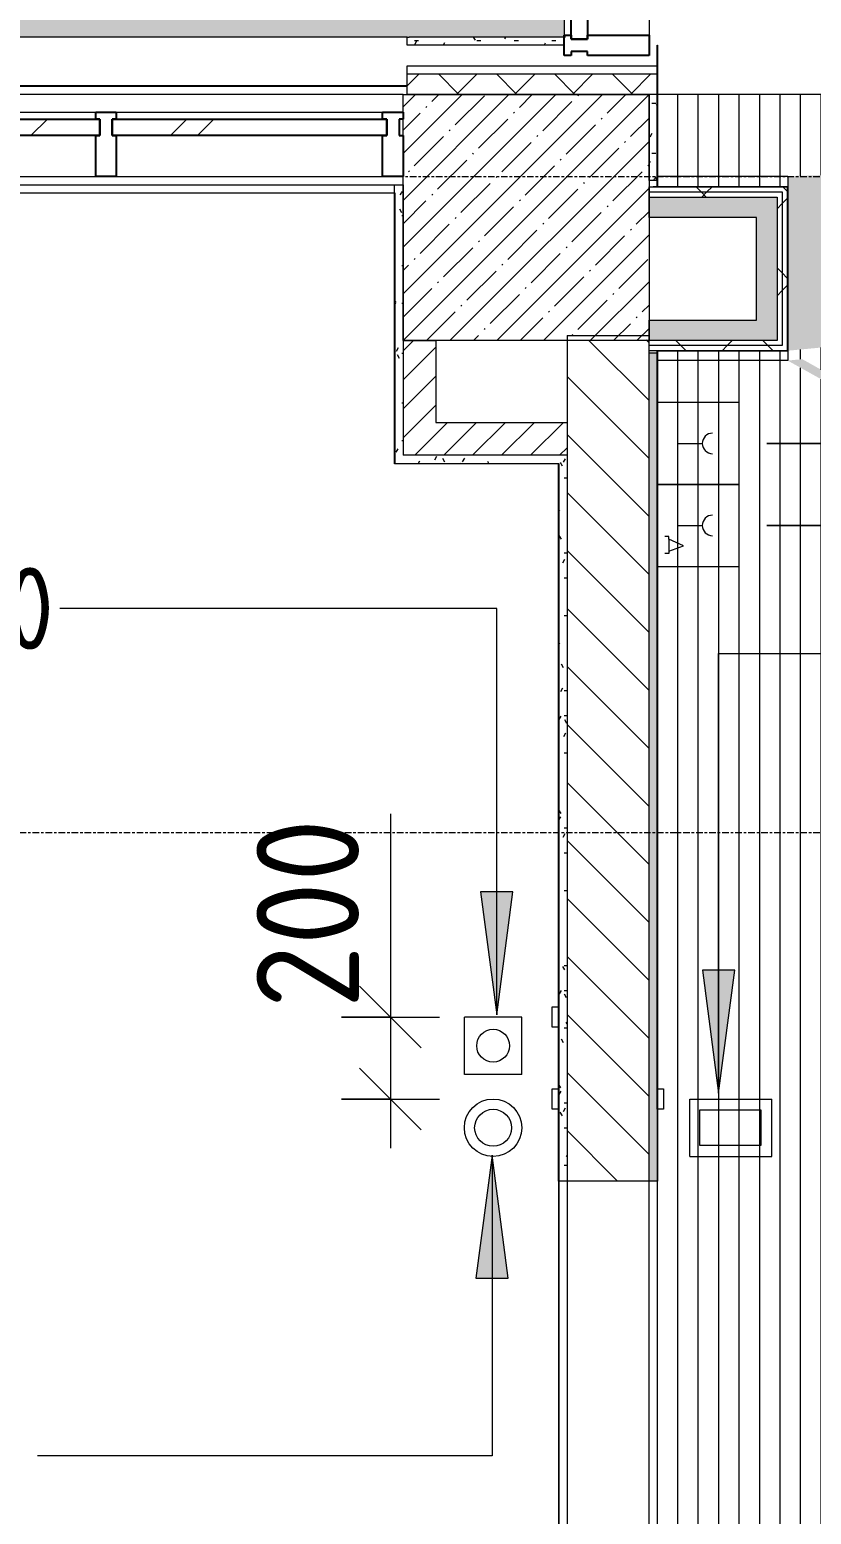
# Model space of a CAD drawing. Header units: millimetres. Extents: x 1311 to 195818, y -8553 to 29000.
# Drawn here: x 14695 to 16602, y 11737 to 15358 of the extents above; entities that cross this region are included whole.
import ezdxf

# ---------------------------------------------------------------- set-up
doc = ezdxf.new("R2010")
doc.units = ezdxf.units.MM
doc.linetypes.add('Осевая', pattern=[31.75, 6.35, -4.7625, 15.875, -4.7625])
for name, color, linetype, lineweight in [('A-ANNO-DIMS', 7, 'Continuous', 9), ('A-ANNO-DIMS-100', 7, 'Continuous', 9), ('A-CLNG-PATT', 7, 'Continuous', 9), ('A-GLAZ-CURT', 7, 'Continuous', 9), ('A-GLAZ-CURT-1', 7, 'Continuous', 25), ('A-GLAZ-CWMG', 7, 'Continuous', 9), ('A-GLAZ-CWMG-1', 7, 'Continuous', 25), ('A-WALL', 7, 'Continuous', 9), ('I-WALL', 7, 'Continuous', 9), ('Q-SPCQ', 7, 'Continuous', 9), ('Оси-2', 7, 'Осевая', 9)]:
    doc.layers.add(name, color=color, linetype=linetype, lineweight=lineweight)
for name, color, linetype, lineweight, true_color in [('A-CLNG-1', 7, 'Continuous', 9, 0xeaeaea), ('A-WALL-1', 7, 'Continuous', 9, 0x3c3c3c), ('A-WALL-FNSH-1', 7, 'Continuous', 9, 0x3c3c3c), ('G-ANNO-TEXT-1', 7, 'Continuous', 9, 0x3c3c3c), ('I-WALL-1', 7, 'Continuous', 9, 0x535353), ('Q-SPCQ-1', 7, 'Continuous', 9, 0x008040), ('Q-SPCQ-2', 1, 'Continuous', 9, 0xff0000), ('S-COLS-1', 9, 'Continuous', 9, 0x808080), ('S-COLS-2', 7, 'Continuous', 9, 0x3c3c3c)]:
    doc.layers.add(name, color=color, linetype=linetype, lineweight=lineweight, true_color=true_color)
doc.layers.add('A-CLNG-PATT-1', color=7, linetype='Continuous', lineweight=9, transparency=1)
doc.styles.add('GOST Common_2', font='GOST_Common.ttf', dxfattribs={"width": 0.9, "height": 200})
doc.styles.add('ISOCPEUR', font='isocpeur.ttf', dxfattribs={"width": 0.9, "height": 250})
doc.dimstyles.new('ISO-2_5_0_9К_БОЛЬШОЙ_1', dxfattribs={"dimscale": 304.8, "dimtxt": 248.995294, "dimasz": 0.492126, "dimexe": 0.393701, "dimexo": 0.984252, "dimgap": 0, "dimtad": 1, "dimdec": 0, "dimrnd": 10, "dimzin": 0, "dimdsep": 46, "dimtxsty": 'ISOCPEUR', "dimblk1": 'OBLIQUE', "dimblk2": 'OBLIQUE', "dimsah": 1, "dimcen": 0.09, "dimdle": 0.393701, "dimazin": 0, "dimtfac": 1, "dimtdec": 4, "dimtix": 1, "dimtmove": 1, "dimatfit": 3, "dimfxl": 1, "dimtvp": 1, "dimtolj": 1, "dimtzin": 0, "dimarcsym": 2})
pattern_1 = [(45, (9445.765, 0), (-35.35534, 35.35534), [])]
pattern_2 = [(0, (9445.765, 0), (121.92, 30.48), [10.058, -81.382, 10.058, -81.382, -487.68]), (0, (9445.765, 0), (121.92, 30.48), [-182.88, 10.058, -172.822, 10.058, -81.382, -213.36]), (0, (9445.765, 0), (121.92, 30.48), [-457.2, 10.058, -50.902, 10.058, -142.342]), (120, (9491.485, 15.24), (-87.356454, 90.34582), [10.058, -81.382, 10.058, -81.382, -487.68]), (120, (9491.485, 15.24), (-87.356454, 90.34582), [-182.88, 10.058, -172.822, 10.058, -81.382, -213.36]), (120, (9491.485, 15.24), (-87.356454, 90.34582), [-457.2, 10.058, -50.902, 10.058, -142.342]), (240, (9506.725, 76.2), (-34.563546, -120.82582), [10.058, -81.382, 10.058, -81.382, -487.68]), (240, (9506.725, 76.2), (-34.563546, -120.82582), [-182.88, 10.058, -172.822, 10.058, -81.382, -213.36]), (240, (9506.725, 76.2), (-34.563546, -120.82582), [-457.2, 10.058, -50.902, 10.058, -142.342])]
pattern_3 = [(45, (9445.76, 0), (-106.066, 106.066), []), (135, (9445.76, 0), (-106.066, -106.066), [])]

# ---------------------------------------------------------------- blocks, each defined once
blk = doc.blocks.new('Прямоугольный импост - Импост структурный с накладкой - 190мм-32473987-Сводный план потолков 1 этажа в осях 1-12')
at = {"layer": 'A-GLAZ-CWMG'}
blk.add_line((6553, 15975), (6553, 15345), dxfattribs=at)
blk = doc.blocks.new('Прямоугольный импост - Импост структурный с накладкой - 190мм-31929454-Сводный план потолков 1 этажа в осях 1-12')
at = {"layer": 'A-GLAZ-CWMG-1'}
for p, q in [((0, 17), (-50, 17)), ((-50, 17), (-50, 0)), ((-50, 0), (-40, 0)), ((-40, 0), (-40, -40)), ((-10, 0), (0, 0)), ((-10, -40), (-10, 0)), ((0, 0), (0, 17)), ((-40, -40), (-50, -40)), ((-50, -40), (-50, -190)), ((0, -40), (-10, -40)), ((0, -190), (0, -40)), ((-50, -190), (0, -190))]:
    blk.add_line(p, q, dxfattribs=at)
blk = doc.blocks.new('Системная панель - Стекло - 40мм-32473990-Сводный план потолков 1 этажа в осях 1-12')
at = {"layer": 'A-GLAZ-CURT'}
h = blk.add_hatch(dxfattribs=at)
h.set_pattern_fill('FP_34', color=256, style=0, pattern_type=2)
h.set_pattern_definition([(135, (15560, -6670), (-282.843, -282.843), [200, -600]), (135, (15660, -6870), (-282.843, -282.843), [600, -200]), (135, (15760, -6470), (-282.843, -282.843), [200, -600])])
h.paths.add_polyline_path([(325, 40), (-325, 40), (-325, 0), (325, 0)])
at = {"layer": 'A-GLAZ-CURT-1'}
for p, q in [((-325, 0), (-325, 40)), ((-325, 40), (325, 40)), ((325, 40), (325, 0)), ((325, 0), (-325, 0))]:
    blk.add_line(p, q, dxfattribs=at)
blk = doc.blocks.new('Прямоугольный импост - Импост структурный с накладкой - 190мм-32473989-Сводный план потолков 1 этажа в осях 1-12')
at = {"layer": 'A-GLAZ-CWMG'}
for p, q in [((6553, 15975), (6553, 15345)), ((6760, 15975), (6760, 15345))]:
    blk.add_line(p, q, dxfattribs=at)
blk = doc.blocks.new('Системная панель - Стекло - 40мм-23997278-Сводный план потолков 1 этажа в осях 1-12')
at = {"layer": 'A-GLAZ-CURT'}
h = blk.add_hatch(dxfattribs=at)
h.set_pattern_fill('FP_79', color=256, style=0, pattern_type=2)
h.set_pattern_definition([(45, (-5160, -15040), (-282.843, 282.843), [200, -600]), (45, (-5360, -15140), (-282.843, 282.843), [600, -200]), (45, (-4960, -15240), (-282.843, 282.843), [200, -600])])
h.paths.add_polyline_path([(360, -40), (360, 0), (-360, 0), (-360, -40), (350, -40)])
at = {"layer": 'A-GLAZ-CURT-1'}
for p, q in [((-360, -40), (-360, 0)), ((-360, 0), (360, 0)), ((360, 0), (360, -40)), ((360, -40), (-360, -40))]:
    blk.add_line(p, q, dxfattribs=at)
blk = doc.blocks.new('Прямоугольный импост - Импост структурный с накладкой - 160мм-23772035-Сводный план потолков 1 этажа в осях 1-12')
at = {"layer": 'A-GLAZ-CWMG'}
for p, q in [((5460, 15157), (6110, 15157)), ((5460, 15000), (6110, 15000))]:
    blk.add_line(p, q, dxfattribs=at)
blk = doc.blocks.new('Прямоугольный импост - Импост структурный с накладкой - 160мм-23997279-Сводный план потолков 1 этажа в осях 1-12')
at = {"layer": 'A-GLAZ-CWMG-1'}
for p, q in [((0, 140), (-50, 140)), ((-50, 140), (-50, 40)), ((0, 40), (0, 140)), ((-50, 40), (-40, 40)), ((-40, 40), (-40, 0)), ((-10, 0), (-10, 40)), ((-10, 40), (0, 40)), ((-40, 0), (-50, 0)), ((-50, 0), (-50, -17)), ((0, 0), (-10, 0)), ((0, -17), (0, 0)), ((-50, -17), (0, -17))]:
    blk.add_line(p, q, dxfattribs=at)
blk = doc.blocks.new('Системная панель - Стекло - 40мм-23997281-Сводный план потолков 1 этажа в осях 1-12')
at = {"layer": 'A-GLAZ-CURT'}
h = blk.add_hatch(dxfattribs=at)
h.set_pattern_fill('FP_80', color=256, style=0, pattern_type=2)
h.set_pattern_definition([(45, (-5885, -15040), (-282.843, 282.843), [200, -600]), (45, (-6085, -15140), (-282.843, 282.843), [600, -200]), (45, (-5685, -15240), (-282.843, 282.843), [200, -600])])
h.paths.add_polyline_path([(335, -40), (335, 0), (-335, 0), (-335, -40), (325, -40)])
at = {"layer": 'A-GLAZ-CURT-1'}
for p, q in [((-335, -40), (-335, 0)), ((-335, 0), (335, 0)), ((335, 0), (335, -40)), ((335, -40), (-335, -40))]:
    blk.add_line(p, q, dxfattribs=at)
blk = doc.blocks.new('Прямоугольный импост - Импост структурный с накладкой - 160мм-23752557-Сводный план потолков 1 этажа в осях 1-12')
at = {"layer": 'A-GLAZ-CWMG'}
for p, q in [((4710, 15157), (5410, 15157)), ((4710, 15000), (5410, 15000))]:
    blk.add_line(p, q, dxfattribs=at)
blk = doc.blocks.new('Прямоугольный импост - Импост структурный с накладкой - 160мм-23997282-Сводный план потолков 1 этажа в осях 1-12')
at = {"layer": 'A-GLAZ-CWMG-1'}
for p, q in [((25, 140), (-25, 140)), ((-25, 140), (-25, 40)), ((25, 40), (25, 140)), ((-25, 40), (-15, 40)), ((-15, 40), (-15, 0)), ((15, 0), (15, 40)), ((15, 40), (25, 40)), ((-15, 0), (-25, 0)), ((-25, 0), (-25, -17)), ((25, 0), (15, 0)), ((25, -17), (25, 0)), ((-25, -17), (25, -17))]:
    blk.add_line(p, q, dxfattribs=at)
blk = doc.blocks.new('_Считыватель карт - Тип 1-29506750-Сводный план потолков 1 этажа в осях 1-12')
at = {"layer": 'Q-SPCQ-1'}
for p, q in [((100, -25), (100, -10)), ((150, -25), (100, -25)), ((150, -10), (150, -25)), ((-15, -90), (125, -90)), ((-15, -90), (-15, -290)), ((125, -90), (125, -290)), ((97.6, -113.4), (12.6, -113.4)), ((12.6, -113.4), (12.6, -263.4)), ((97.6, -263.4), (97.6, -113.4)), ((12.6, -263.4), (97.6, -263.4)), ((-15, -290), (125, -290))]:
    blk.add_line(p, q, dxfattribs=at)
blk = doc.blocks.new('Кнопка аварийной разблокировки двери - Тип 1-29506767-Сводный план потолков 1 этажа в осях 1-12')
at = {"layer": 'Q-SPCQ-1'}
for p, q in [((-15, 230), (125, 230)), ((-15, 90), (-15, 230)), ((125, 90), (125, 230)), ((-15, 90), (125, 90)), ((100, 15.5), (150, 15.5)), ((100, 0.5), (100, 15.5)), ((150, 0.5), (100, 0.5)), ((150, 15.5), (150, 0.5))]:
    blk.add_line(p, q, dxfattribs=at)
blk.add_circle((55, 160), 40, dxfattribs=at)
blk = doc.blocks.new('Кнопка выхода - Кнопка выхода-29505059-Сводный план потолков 1 этажа в осях 1-12')
at = {"layer": 'Q-SPCQ-1'}
for p, q in [((100, -15.5), (100, -0.5)), ((100, -0.5), (150, -0.5)), ((150, -15.5), (100, -15.5)), ((150, -0.5), (150, -15.5))]:
    blk.add_line(p, q, dxfattribs=at)
for radius in [70, 45]:
    blk.add_circle((195, -160), radius, dxfattribs=at)
blk = doc.blocks.new('Дистанционный пожарный извещатель - Монтируемые на перекрытии-30348713-Сводный план потолков 1 этажа в осях 1-12')
at = {"layer": 'Q-SPCQ'}
for p, q in [((0, 200), (-200, 200)), ((-200, 200), (-200, 0)), ((0, 0), (0, 200)), ((-100, 50), (-100, 110)), ((-49.9, 64.5), (-66.8, 28.2)), ((-36.8, 28.2), (-49.9, 64.5)), ((-200, 0), (0, 0)), ((-72.6, 28.2), (-72.6, 18.2)), ((-66.8, 28.2), (-72.6, 28.2)), ((-66.8, 28.2), (-36.8, 28.2)), ((-36.8, 28.2), (-31.8, 28.2)), ((-31.8, 28.2), (-31.8, 18.2))]:
    blk.add_line(p, q, dxfattribs=at)
blk.add_arc((-100, 135), 25, 180, 360, dxfattribs=at)
blk = doc.blocks.new('Извещатель пожарный ручной - Монтируемые на перекрытии-30340863-Сводный план потолков 1 этажа в осях 1-12')
at = {"layer": 'Q-SPCQ'}
for p, q in [((0, 200), (-200, 200)), ((-200, 200), (-200, 0)), ((0, 0), (0, 200)), ((-100, 50), (-100, 110))]:
    blk.add_line(p, q, dxfattribs=at)
blk.add_arc((-100, 135), 25, 180, 360, dxfattribs=at)
blk = doc.blocks.new('DIMBLOCK36-Сводный план потолков 1 этажа в осях 1-12')
at = {"layer": 'A-ANNO-DIMS-100'}
for p, q in [((15574.6, 13445.4), (15574.6, 12871.3)), ((15574.6, 13070), (15574.6, 12630)), ((15455.3, 12950), (15694.6, 12950)), ((15574.6, 12950), (15455.3, 12950)), ((15574.6, 12871.3), (15574.6, 12850)), ((15455.3, 12750), (15694.6, 12750)), ((15574.6, 12750), (15455.3, 12750))]:
    blk.add_line(p, q, dxfattribs=at)
at = {"layer": 'A-ANNO-DIMS-100', "lineweight": 20}
for p, q in [((15574.6, 12950), (15499.6, 13025)), ((15574.6, 12950), (15649.6, 12875)), ((15574.6, 12750), (15499.6, 12825)), ((15574.6, 12750), (15649.6, 12675))]:
    blk.add_line(p, q, dxfattribs=at)
at = {"layer": 'A-ANNO-DIMS-100', "color": 0, "insert": (15248, 12971.3), "char_height": 250, "width": 568.858, "attachment_point": 1, "rotation": 90, "line_spacing_factor": 1.149209, "style": 'ISOCPEUR'}
blk.add_mtext('200', dxfattribs=at)
blk = doc.blocks.new('_Oblique')
at = {"color": 0, "linetype": 'ByBlock', "lineweight": -2}
blk.add_line((-0.5, -0.5), (0.5, 0.5), dxfattribs=at)
blk = doc.blocks.new('DIMBLOCK62-Сводный план потолков 1 этажа в осях 1-12')
at = {"layer": 'A-ANNO-DIMS-100'}
for p, q in [((17607, 14822.8), (17607, 14248.8)), ((16493.2, 14349), (17125.5, 14349)), ((17005.5, 14349), (16493.2, 14349)), ((17005.5, 14029), (17005.5, 14349)), ((17607, 14248.8), (17005.5, 14249)), ((16493.2, 14149), (17125.5, 14149)), ((17005.5, 14149), (16493.2, 14149))]:
    blk.add_line(p, q, dxfattribs=at)
at = {"layer": 'A-ANNO-DIMS-100', "lineweight": 20}
for p, q in [((17005.5, 14349), (16930.5, 14424)), ((17005.5, 14349), (17080.5, 14274)), ((17005.5, 14149), (16930.5, 14224)), ((17005.5, 14149), (17080.5, 14074))]:
    blk.add_line(p, q, dxfattribs=at)
at = {"layer": 'A-ANNO-DIMS-100', "color": 0, "insert": (17280.4, 14348.8), "char_height": 250, "width": 568.858, "attachment_point": 1, "rotation": 90, "line_spacing_factor": 1.149209, "style": 'ISOCPEUR'}
blk.add_mtext('200', dxfattribs=at)
blk = doc.blocks.new('DIMBLOCK63-Сводный план потолков 1 этажа в осях 1-12')
at = {"layer": 'A-ANNO-DIMS-100'}
for p, q in [((17005.5, 15136.9), (17005.5, 14562.8)), ((17005.5, 14349), (17005.5, 14694)), ((16844.3, 14574), (17125.5, 14574)), ((17005.5, 14574), (16844.3, 14574)), ((17005.5, 14562.8), (17005.5, 14461.5)), ((16493.2, 14349), (17125.5, 14349)), ((17005.5, 14349), (16493.2, 14349))]:
    blk.add_line(p, q, dxfattribs=at)
at = {"layer": 'A-ANNO-DIMS-100', "lineweight": 20}
for p, q in [((17005.5, 14574), (16930.5, 14649)), ((17005.5, 14574), (17080.5, 14499)), ((17005.5, 14349), (16930.5, 14424)), ((17005.5, 14349), (17080.5, 14274))]:
    blk.add_line(p, q, dxfattribs=at)
at = {"layer": 'A-ANNO-DIMS-100', "color": 0, "insert": (16678.9, 14662.8), "char_height": 250, "width": 568.858, "attachment_point": 1, "rotation": 90, "line_spacing_factor": 1.149209, "style": 'ISOCPEUR'}
blk.add_mtext('230', dxfattribs=at)

msp = doc.modelspace()

# ---------------------------------------------------------------- hatches: boundary and pattern name
at = {"layer": 'A-CLNG-PATT'}
h = msp.add_hatch(dxfattribs=at)
h.set_pattern_fill('FP_90', color=256, style=0, pattern_type=2)
h.set_pattern_definition([(90, (12025.765, 14181.893), (50, -3e-15), [])])
h.paths.add_polyline_path([(20155.2, 7920), (29435.8, 7920), (29435.8, 10868.5), (23124.8, 10868.5), (23124.8, 10886.1), (21889.5, 11574.1), (21889.5, 11498.1), (21864.1, 11498.1), (21864.1, 11588.2), (19689.5, 12799.3), (19689.5, 12098.1), (19664.1, 12098.1), (19664.1, 12813.5), (16544.3, 14551), (16579.8, 14554.5), (19664.1, 12825.8), (19664.1, 14060), (19689.5, 14060), (19689.5, 12811.6), (21864.1, 11592.8), (21864.1, 13460), (21889.5, 13460), (21889.5, 11578.5), (23124.8, 10886.2), (23124.8, 15199), (16544.3, 14575.1), (16544.3, 15001), (23124.8, 15200), (16225.8, 15200), (16225.8, 14975), (16543.3, 14975), (16543.3, 14575), (16225.8, 14575), (16225.8, 12775), (16240.8, 12775), (16240.8, 12725), (16225.8, 12725), (16225.8, 10880), (12984.8, 10880), (12984.8, 11380), (11276.8, 11379), (11275.8, 10879.8), (9990.8, 10600), (12870.3, 10729.3), (10735.8, 7920), (17619.4, 7920)])
h.paths.add_polyline_path([(24610.8, 7921), (24610.8, 7941), (24710.8, 7941), (24710.8, 7921)])
h.paths.add_polyline_path([(24025.8, 7921), (23925.8, 7921), (23925.8, 7941), (24025.8, 7941)])
h.paths.add_polyline_path([(13588.5, 8019.5), (13563.1, 8019.5), (13563.1, 9981.4), (13588.5, 9981.4), (13588.5, 8141.5)])
h.paths.add_polyline_path([(21588.5, 8019.5), (21563.1, 8019.5), (21563.1, 9981.4), (21588.5, 9981.4), (21588.5, 8141.5)])
h.paths.add_polyline_path([(9575.8, 8520), (10735.8, 8520), (9990.8, 10600), (9575.8, 10600), (9575.8, 8521)])
h.paths.add_polyline_path([(17588.5, 8819.5), (17563.1, 8819.5), (17563.1, 10781.4), (17588.5, 10781.4), (17588.5, 9555.8)])
h.paths.add_polyline_path([(25563.1, 8820.1), (25563.1, 10782), (25588.5, 10782), (25588.5, 8820.1)])
h.paths.add_polyline_path([(9751.7, 9501), (9704.8, 9512.5), (9662.2, 9534.9), (9626.1, 9566.9), (9598.7, 9606.6), (9581.6, 9651.6), (9575.8, 9699.5), (9581.6, 9747.4), (9598.7, 9792.4), (9626.1, 9832.1), (9662.2, 9864.1), (9704.8, 9886.5), (9751.7, 9898), (9799.9, 9898), (9848.2, 9885.7), (9889.4, 9864.1), (9925.5, 9832.1), (9952.9, 9792.4), (9970, 9747.4), (9975.8, 9699.5), (9970, 9651.6), (9952.9, 9606.6), (9925.5, 9566.9), (9889.4, 9534.9), (9846.7, 9512.5), (9799.9, 9501), (9771.5, 9501)])
h.paths.add_polyline_path([(17464.1, 11498.1), (17464.1, 13460), (17489.5, 13460), (17489.5, 11498.1)])
h.paths.add_polyline_path([(22891.7, 12851.5), (22844.8, 12863), (22802.2, 12885.4), (22766.1, 12917.4), (22738.7, 12957.1), (22721.6, 13002.1), (22715.8, 13050), (22721.6, 13097.9), (22738.7, 13142.9), (22766.1, 13182.6), (22802.2, 13214.6), (22844.8, 13237), (22891.7, 13248.5), (22939.9, 13248.5), (22986.7, 13237), (23029.4, 13214.6), (23065.5, 13182.6), (23092.9, 13142.9), (23110, 13097.9), (23115.8, 13050), (23110, 13002.1), (23092.9, 12957.1), (23065.5, 12917.4), (23029.4, 12885.4), (22986.7, 12863), (22939.9, 12851.5)])
at = {"layer": 'A-CLNG-PATT-1'}
h = msp.add_hatch(color=256, dxfattribs=at)
h.paths.add_polyline_path([(13505.8, 15340), (15998.8, 15340), (15998.8, 20725), (13506.9, 20725), (13506.9, 18470.3), (14125.8, 18469.2), (14125.8, 17830), (13506.9, 17830), (13505.8, 15341)])
h.paths.add_polyline_path([(13980.8, 15341), (13980.8, 15356), (14030.8, 15356), (14030.8, 15341)])
h.paths.add_polyline_path([(13730.8, 15341), (13730.8, 15356), (13780.8, 15356), (13780.8, 15341)])
h = msp.add_hatch(color=256, dxfattribs=at)
h.paths.add_polyline_path([(10735.8, 7920), (12870.3, 10729.3), (9990.8, 10600), (10735.8, 8520), (10735.8, 7921)])
h.paths.add_polyline_path([(9990.8, 10600), (11275.8, 10880), (9990.8, 10880), (9990.8, 10612.5)])
h.paths.add_polyline_path([(23124.8, 10886.1), (23124.8, 10886.2), (21889.5, 11578.5), (21889.5, 11574.1), (23099.9, 10900)])
h.paths.add_polyline_path([(21864.1, 11588.2), (21864.1, 11592.8), (19689.5, 12811.6), (19689.5, 12799.3)])
h.paths.add_polyline_path([(19664.1, 12813.5), (19664.1, 12825.8), (16579.8, 14554.5), (16544.3, 14551), (18049, 13712.9)])
h.paths.add_polyline_path([(16544.3, 14575.1), (23124.8, 15199.7), (16544.3, 15001), (16544.3, 14641.5)])
at = {"layer": 'G-ANNO-TEXT-1'}
for points in [[(15834.3, 12955.4), (15873.8, 13255.4), (15794.8, 13255.4)], [(16375.5, 12764.5), (16414.9, 13064.5), (16336, 13064.5)], [(15823, 12612.9), (15783.5, 12312.9), (15862.5, 12312.9)]]:
    msp.add_hatch(color=256, dxfattribs=at).paths.add_polyline_path(points)
at = {"layer": 'I-WALL'}
h = msp.add_hatch(dxfattribs=at)
h.set_pattern_fill('FP_84', color=256, style=0, pattern_type=2)
h.set_pattern_definition(pattern_2)
h.paths.add_polyline_path([(15615.8, 15320), (15998.8, 15320), (15998.8, 15340), (15615.8, 15340)])
h = msp.add_hatch(dxfattribs=at)
h.set_pattern_fill('FP_6', color=256, style=0, pattern_type=2)
h.set_pattern_definition([(45, (9445.76, 0), (-70.7107, 70.7107), []), (135, (9445.76, 0), (-70.7107, -70.7107), [])])
h.paths.add_polyline_path([(16205.8, 15200), (16225.8, 15200), (16225.8, 15250), (15615.8, 15250), (15615.8, 15200), (15998.8, 15200)])
h = msp.add_hatch(dxfattribs=at)
h.set_pattern_fill('FP_84', color=256, style=0, pattern_type=2)
h.set_pattern_definition(pattern_2)
h.paths.add_polyline_path([(16225.8, 14990), (16225.8, 15200), (16205.8, 15200), (16205.8, 14990)])
h = msp.add_hatch(dxfattribs=at)
h.set_pattern_fill('FP_84', color=256, style=0, pattern_type=2)
h.set_pattern_definition(pattern_2)
h.paths.add_polyline_path([(15585.8, 14960), (15605.8, 14960), (15605.8, 14980), (15584.8, 14980), (15584.8, 14960)])
h.paths.add_polyline_path([(14105.8, 14960), (14125.8, 14960), (14125.8, 14980), (14105.8, 14980)])
h = msp.add_hatch(dxfattribs=at)
h.set_pattern_fill('FP_84', color=256, style=0, pattern_type=2)
h.set_pattern_definition(pattern_2)
h.paths.add_polyline_path([(15585.8, 14300), (15605.8, 14300), (15605.8, 14960), (15585.8, 14959), (15585.8, 14320)])
h = msp.add_hatch(dxfattribs=at)
h.set_pattern_fill('FP_92', color=256, style=0, pattern_type=2)
h.set_pattern_definition(pattern_3)
h.paths.add_polyline_path([(16468.3, 14962.5), (16543.3, 14962.5), (16543.3, 14975), (16205.8, 14975), (16205.8, 14962.5), (16351.6, 14962.5)])
h = msp.add_hatch(dxfattribs=at)
h.set_pattern_fill('FP_92', color=256, style=0, pattern_type=2)
h.set_pattern_definition(pattern_3)
h.paths.add_polyline_path([(16205.8, 14950), (16530.8, 14950), (16530.8, 14962.5), (16205.8, 14962.5)])
h = msp.add_hatch(dxfattribs=at)
h.set_pattern_fill('FP_92', color=256, style=0, pattern_type=2)
h.set_pattern_definition(pattern_3)
h.paths.add_polyline_path([(16530.8, 14587.5), (16543.3, 14587.5), (16543.3, 14962.5), (16530.8, 14962.5), (16530.8, 14600)])
for points in [[(16468.3, 14900), (16518.3, 14900), (16518.3, 14950), (16205.8, 14950), (16205.8, 14900), (16351.6, 14900)], [(16518.3, 14650), (16518.3, 14900), (16468.3, 14900), (16468.3, 14650)], [(16205.8, 14600), (16518.3, 14600), (16518.3, 14650), (16205.8, 14650), (16205.8, 14612.5)]]:
    msp.add_hatch(color=256, dxfattribs=at).paths.add_polyline_path(points)
h = msp.add_hatch(dxfattribs=at)
h.set_pattern_fill('FP_92', color=256, style=0, pattern_type=2)
h.set_pattern_definition(pattern_3)
h.paths.add_polyline_path([(16530.8, 14600), (16530.8, 14950), (16518.3, 14950), (16518.3, 14600)])
h = msp.add_hatch(dxfattribs=at)
h.set_pattern_fill('FP_19', color=256, style=0, pattern_type=2)
h.set_pattern_definition(pattern_1)
h.paths.add_polyline_path([(15605.8, 14400), (15685.8, 14400), (15685.8, 14600), (15605.8, 14600), (15605.8, 14420)])
h = msp.add_hatch(dxfattribs=at)
h.set_pattern_fill('FP_18', color=256, style=0, pattern_type=2)
h.set_pattern_definition([(135, (9445.76, 0), (-70.7107, -70.7107), [])])
h.paths.add_polyline_path([(16205.8, 11400), (16205.8, 11600), (16005.8, 11600), (16005.8, 11400)])
h.paths.add_polyline_path([(16005.8, 12550), (16205.8, 12550), (16205.8, 14612.5), (16197.2, 14600), (16005.8, 14600), (16005.8, 13712.9)])
h = msp.add_hatch(dxfattribs=at)
h.set_pattern_fill('FP_92', color=256, style=0, pattern_type=2)
h.set_pattern_definition(pattern_3)
h.paths.add_polyline_path([(16468.3, 14587.5), (16530.8, 14587.5), (16530.8, 14600), (16205.8, 14600), (16205.8, 14587.5), (16351.6, 14587.5)])
h = msp.add_hatch(dxfattribs=at)
h.set_pattern_fill('FP_92', color=256, style=0, pattern_type=2)
h.set_pattern_definition(pattern_3)
h.paths.add_polyline_path([(16468.3, 14575), (16543.3, 14575), (16543.3, 14587.5), (16205.8, 14587.5), (16205.8, 14575), (16351.6, 14575)])
h = msp.add_hatch(dxfattribs=at)
h.set_pattern_fill('FP_84', color=256, style=0, pattern_type=2)
h.set_pattern_definition(pattern_2)
h.paths.add_polyline_path([(16205.8, 10900), (16225.8, 10900), (16225.8, 11600), (16205.8, 11600), (16205.8, 11400)])
h.paths.add_polyline_path([(16225.8, 12550), (16225.8, 14570), (16205.8, 14570), (16205.8, 12550)])
h = msp.add_hatch(dxfattribs=at)
h.set_pattern_fill('FP_19', color=256, style=0, pattern_type=2)
h.set_pattern_definition(pattern_1)
h.paths.add_polyline_path([(16005.8, 14320), (16005.8, 14400), (15605.8, 14400), (15605.8, 14320), (15930.5, 14320)])
h = msp.add_hatch(dxfattribs=at)
h.set_pattern_fill('FP_84', color=256, style=0, pattern_type=2)
h.set_pattern_definition(pattern_2)
h.paths.add_polyline_path([(16005.8, 14300), (16005.8, 14320), (15605.8, 14320), (15606.4, 14300), (15992.1, 14300)])
h = msp.add_hatch(dxfattribs=at)
h.set_pattern_fill('FP_84', color=256, style=0, pattern_type=2)
h.set_pattern_definition(pattern_2)
h.paths.add_polyline_path([(16005.8, 11400), (16005.8, 11600), (15985.8, 11600), (15985.8, 11400)])
h.paths.add_polyline_path([(16005.8, 12550), (16005.8, 14300), (15985.8, 14299), (15985.8, 12550)])
at = {"layer": 'S-COLS-1'}
h = msp.add_hatch(dxfattribs=at)
h.set_pattern_fill('FP_1', color=256, style=0, pattern_type=2)
h.set_pattern_definition([(45, (9445.765, 0), (-57.02463, 57.02463), []), (45, (9502.79, 0), (-57.02463, 57.02463), [100.806, -20.161, 3.353, -16.808])])
h.paths.add_polyline_path([(16005.8, 14600), (16197.2, 14600), (16205.8, 14612.5), (16205.8, 15200), (15605.8, 15200), (15605.8, 14600)])

# ---------------------------------------------------------------- linework, layer by layer
at = {"layer": 'A-CLNG-1'}
for p, q in [((15615.8, 15340), (13505.8, 15340)), ((23124.8, 15200), (16225.8, 15200)), ((16225.8, 15001), (16544.3, 15001)), ((16544.3, 15001), (16544.3, 14551)), ((16225.8, 14990), (16225.8, 14975)), ((16543.3, 14975), (16543.3, 14575)), ((16225.8, 12775), (16225.8, 14575)), ((16544.3, 14551), (16225.8, 14551)), ((16225.8, 12725), (16225.8, 10880))]:
    msp.add_line(p, q, dxfattribs=at)
at = {"layer": 'A-WALL'}
for p, q in [((15615.8, 15250), (16225.8, 15250)), ((15584.8, 14960), (15585.8, 14960)), ((16205.8, 14962.5), (16530.8, 14962.5)), ((16530.8, 14962.5), (16530.8, 14587.5)), ((16205.8, 14950), (16518.3, 14950)), ((16518.3, 14950), (16518.3, 14600)), ((16518.3, 14600), (16205.8, 14600)), ((16530.8, 14587.5), (16205.8, 14587.5)), ((15605.8, 14300), (15985.8, 14300)), ((15985.8, 14300), (15985.8, 12550))]:
    msp.add_line(p, q, dxfattribs=at)
at = {"layer": 'A-WALL-1'}
for p, q in [((15615.8, 15320), (15615.8, 15340)), ((15615.8, 15340), (15620.8, 15340)), ((15998.8, 15320), (15615.8, 15320)), ((15998.8, 15340), (15998.8, 15320)), ((15615.8, 15200), (15615.8, 15250)), ((16225.8, 15200), (15615.8, 15200)), ((16205.8, 14990), (16205.8, 15200)), ((15584.8, 14960), (15584.8, 14980)), ((15584.8, 14980), (15605.8, 14980)), ((15605.8, 14980), (15605.8, 14320)), ((16225.8, 14990), (16205.8, 14990)), ((16205.8, 14900), (16205.8, 14975)), ((16205.8, 14975), (16543.3, 14975)), ((16468.3, 14900), (16205.8, 14900)), ((16468.3, 14650), (16468.3, 14900)), ((16205.8, 12550), (16205.8, 14650)), ((16205.8, 14650), (16468.3, 14650)), ((15605.8, 14600), (15685.8, 14600)), ((15685.8, 14600), (15685.8, 14400)), ((16005.8, 14612.5), (16205.8, 14612.5)), ((16005.8, 14612.5), (16005.8, 12550)), ((16543.3, 14575), (16205.8, 14575)), ((16205.8, 14570), (16225.8, 14570)), ((15685.8, 14400), (16005.8, 14400)), ((16005.8, 14320), (15605.8, 14320)), ((16225.8, 12550), (15985.8, 12550))]:
    msp.add_line(p, q, dxfattribs=at)
at = {"layer": 'A-WALL-FNSH-1'}
for p, q in [((15620.8, 15340), (15620.8, 15341)), ((15620.8, 15341), (16000.8, 15341)), ((16000.8, 15340), (15620.8, 15340)), ((16000.8, 15341), (16000.8, 15340)), ((16225.8, 14976), (16225.8, 15320.5)), ((16225.8, 15320.5), (16226.8, 15320.5)), ((16226.8, 15320.5), (16226.8, 14976)), ((15615.8, 15250), (15615.8, 15270)), ((15615.8, 15270), (16225.8, 15270)), ((15585.8, 14959), (14126.8, 14959)), ((15584.8, 14299), (15584.8, 14960)), ((15585.8, 14959), (15585.8, 14300)), ((16215.8, 14976), (16225.8, 14976)), ((16215.8, 14975), (16215.8, 14976)), ((16226.8, 14976), (16544.3, 14976)), ((16226.8, 14574), (16226.8, 12550)), ((16544.3, 14574), (16226.8, 14574)), ((15984.8, 14299), (15584.8, 14299)), ((15585.8, 14300), (15605.8, 14300)), ((15984.8, 12550), (15984.8, 14299)), ((16225.8, 12725), (16225.8, 12775)), ((15985.8, 12550), (15984.8, 12550)), ((16226.8, 12550), (16225.8, 12550))]:
    msp.add_line(p, q, dxfattribs=at)
at = {"layer": 'G-ANNO-TEXT-1'}
for p, q in [((15017.9, 13946.5), (14768.2, 13946.5)), ((15834.3, 13946.5), (15017.9, 13946.5)), ((15834.3, 12955.4), (15834.3, 13946.5)), ((16375.5, 13836.5), (17104.6, 13836.5)), ((16375.5, 12764.5), (16375.5, 13836.5)), ((15873.8, 13255.4), (15794.8, 13255.4)), ((15794.8, 13255.4), (15834.3, 12955.4)), ((15834.3, 12955.4), (15873.8, 13255.4)), ((16414.9, 13064.5), (16336, 13064.5)), ((16336, 13064.5), (16375.5, 12764.5)), ((16375.5, 12764.5), (16414.9, 13064.5)), ((15823, 12612.9), (15783.5, 12312.9)), ((15862.5, 12312.9), (15823, 12612.9)), ((15823, 12612.9), (15823, 11879.7)), ((15783.5, 12312.9), (15862.5, 12312.9)), ((14984.9, 11879.7), (14713.4, 11879.7)), ((15823, 11879.7), (14984.9, 11879.7))]:
    msp.add_line(p, q, dxfattribs=at)
at = {"layer": 'I-WALL-1'}
for p, q in [((15615.8, 15221), (14105.8, 15221)), ((14105.8, 15220), (15615.8, 15220)), ((15605.8, 15200), (14105.8, 15200)), ((14125.8, 14980), (15584.8, 14980)), ((14125.8, 14960), (15584.8, 14960)), ((15585.8, 14960), (15585.8, 14959)), ((15984.8, 12550), (15984.8, 11600)), ((15985.8, 12550), (15985.8, 11600)), ((16005.8, 12550), (16005.8, 11600)), ((16205.8, 11600), (16205.8, 12550)), ((16226.8, 11600), (16226.8, 12550))]:
    msp.add_line(p, q, dxfattribs=at)
at = {"layer": 'S-COLS-2'}
for p, q in [((15605.8, 14600), (15605.8, 15200)), ((15605.8, 15200), (16205.8, 15200)), ((16205.8, 15200), (16205.8, 14600)), ((16205.8, 14600), (15605.8, 14600))]:
    msp.add_line(p, q, dxfattribs=at)
at = {"layer": 'Оси-2'}
for p, q in [((9007.3, 15000), (44835.8, 15000)), ((9007.3, 13400), (44835.8, 13400))]:
    msp.add_line(p, q, dxfattribs=at)

# ---------------------------------------------------------------- block references
at = {"layer": 'A-GLAZ-CURT', "rotation": 269.9999999999999}
msp.add_blockref('Системная панель - Стекло - 40мм-32473990-Сводный план потолков 1 этажа в осях 1-12', (16015.8, 15660), dxfattribs=at)
at = {"layer": 'A-GLAZ-CURT'}
for name, p in [('Системная панель - Стекло - 40мм-23997278-Сводный план потолков 1 этажа в осях 1-12', (14505.8, 15140)), ('Системная панель - Стекло - 40мм-23997281-Сводный план потолков 1 этажа в осях 1-12', (15230.8, 15140))]:
    msp.add_blockref(name, p, dxfattribs=at)
at = {"layer": 'A-GLAZ-CWMG'}
for name in ['Прямоугольный импост - Импост структурный с накладкой - 190мм-32473987-Сводный план потолков 1 этажа в осях 1-12', 'Прямоугольный импост - Импост структурный с накладкой - 190мм-32473989-Сводный план потолков 1 этажа в осях 1-12', 'Прямоугольный импост - Импост структурный с накладкой - 160мм-23752557-Сводный план потолков 1 этажа в осях 1-12', 'Прямоугольный импост - Импост структурный с накладкой - 160мм-23772035-Сводный план потолков 1 этажа в осях 1-12']:
    msp.add_blockref(name, (9445.8, 0), dxfattribs=at)
at = {"layer": 'A-GLAZ-CWMG', "extrusion": (0, 0, -1)}
for name, p, rotation in [('Прямоугольный импост - Импост структурный с накладкой - 190мм-31929454-Сводный план потолков 1 этажа в осях 1-12', (-16015.8, 15295), 270.0000000000001), ('Прямоугольный импост - Импост структурный с накладкой - 160мм-23997282-Сводный план потолков 1 этажа в осях 1-12', (-14880.8, 15140), 180), ('Прямоугольный импост - Импост структурный с накладкой - 160мм-23997279-Сводный план потолков 1 этажа в осях 1-12', (-15605.8, 15140), 180)]:
    msp.add_blockref(name, p, dxfattribs=dict(at, rotation=rotation))
at = {"layer": 'Q-SPCQ-1'}
for name, p, rotation in [('Кнопка аварийной разблокировки двери - Тип 1-29506767-Сводный план потолков 1 этажа в осях 1-12', (15985.3, 12825), 89.99999999999993), ('Кнопка выхода - Кнопка выхода-29505059-Сводный план потолков 1 этажа в осях 1-12', (15985.3, 12875), 270.0000000000001), ('_Считыватель карт - Тип 1-29506750-Сводный план потолков 1 этажа в осях 1-12', (16215.8, 12625), 89.99999999999991)]:
    msp.add_blockref(name, p, dxfattribs=dict(at, rotation=rotation))
at = {"layer": 'Q-SPCQ-2', "rotation": 270.0000000000003}
for name, p in [('Извещатель пожарный ручной - Монтируемые на перекрытии-30340863-Сводный план потолков 1 этажа в осях 1-12', (16225.8, 14249)), ('Дистанционный пожарный извещатель - Монтируемые на перекрытии-30348713-Сводный план потолков 1 этажа в осях 1-12', (16225.8, 14049))]:
    msp.add_blockref(name, p, dxfattribs=at)

# ---------------------------------------------------------------- texts
at = {"layer": 'G-ANNO-TEXT-1', "insert": (13905, 14046.5), "char_height": 200, "width": 1046.202, "attachment_point": 1, "style": 'GOST Common_2'}
msp.add_mtext(' h=1.600', dxfattribs=at)

# ---------------------------------------------------------------- dimensions: what is measured, and where the dimension line sits
at = {"layer": 'A-ANNO-DIMS'}
for base, p1, p2, override, picture, middle in [((17005.5, 14574), (16193.2, 14349), (16544.3, 14574), {"dimpost": '<>', "dimfxl": 416.984119}, 'DIMBLOCK63-Сводный план потолков 1 этажа в осях 1-12', (16845.6, 14947.3)), ((17005.5, 14349), (16193.2, 14149), (16193.2, 14349), {"dimpost": '<>', "dimfxl": 200}, 'DIMBLOCK62-Сводный план потолков 1 этажа в осях 1-12', (17447.1, 14633.2)), ((15574.6, 12750), (15755.3, 12950), (15755.3, 12750), {"dimpost": '<>', "dimfxl": 200}, 'DIMBLOCK36-Сводный план потолков 1 этажа в осях 1-12', (15414.6, 13255.8))]:
    dim = msp.add_linear_dim(base=base, p1=p1, p2=p2, angle=90, dimstyle='ISO-2_5_0_9К_БОЛЬШОЙ_1', override=override, dxfattribs=at)
    dim.commit()
    dim.dimension.update_dxf_attribs({"geometry": picture, "text_midpoint": middle, "dimtype": 160, "text_rotation": 90})

doc.saveas('drawing.dxf')
